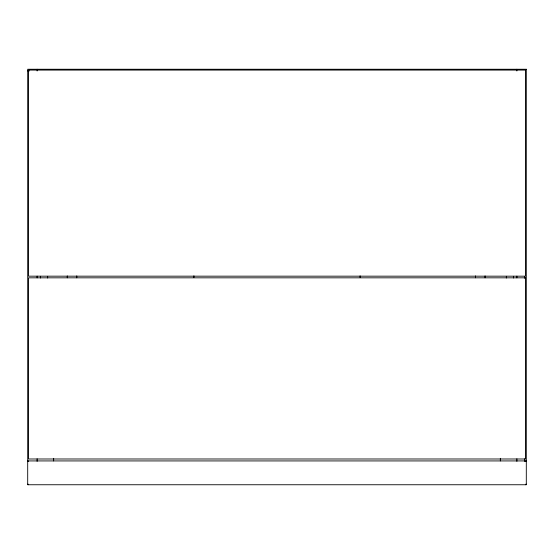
<?xml version="1.0" encoding="UTF-8"?>
<svg xmlns="http://www.w3.org/2000/svg" width="554" height="554" viewBox="0 0 554 554"><rect width="100%" height="100%" fill="white"/><g stroke="black" fill="none" stroke-linecap="round" stroke-linejoin="round"><path stroke-width="0.83" d="M28.233 460.928L27.7 461.482L28.233 461.482M525.767 484.75L526.3 484.196L525.767 484.196M27.7 70.912L29.431 70.912M27.7 460.928L526.3 460.928M525.767 461.482L526.3 461.482L525.767 460.928M28.233 484.196L27.7 484.196L28.233 484.75M524.638 276.536L524.638 278.26M524.638 458.83L524.638 461.42M516.882 69.25L516.882 70.981M516.882 276.134L516.882 277.866M516.882 458.781L516.882 461.378M513.558 276.294L513.558 278.018M506.356 276.294L506.356 278.018M500.359 458.331L500.359 460.928M485.069 275.899L485.069 277.81M475.567 275.899L475.567 277.81M360.1 275.823L360.1 277.547M193.9 275.823L193.9 277.547M76.771 275.899L76.771 277.81M67.269 275.899L67.269 277.81M53.641 458.331L53.641 460.928M47.644 276.294L47.644 278.018M40.442 276.294L40.442 278.018M37.118 69.25L37.118 70.981M37.118 276.134L37.118 277.866M37.118 458.781L37.118 461.378M526.3 69.25L27.7 69.25L27.7 484.75L526.3 484.75L526.3 69.25M525.469 70.081L28.531 70.081L28.531 276.169L525.469 276.169L525.469 70.081M525.469 277.831L28.531 277.831L28.531 458.989L525.469 458.989L525.469 277.831"/></g></svg>
